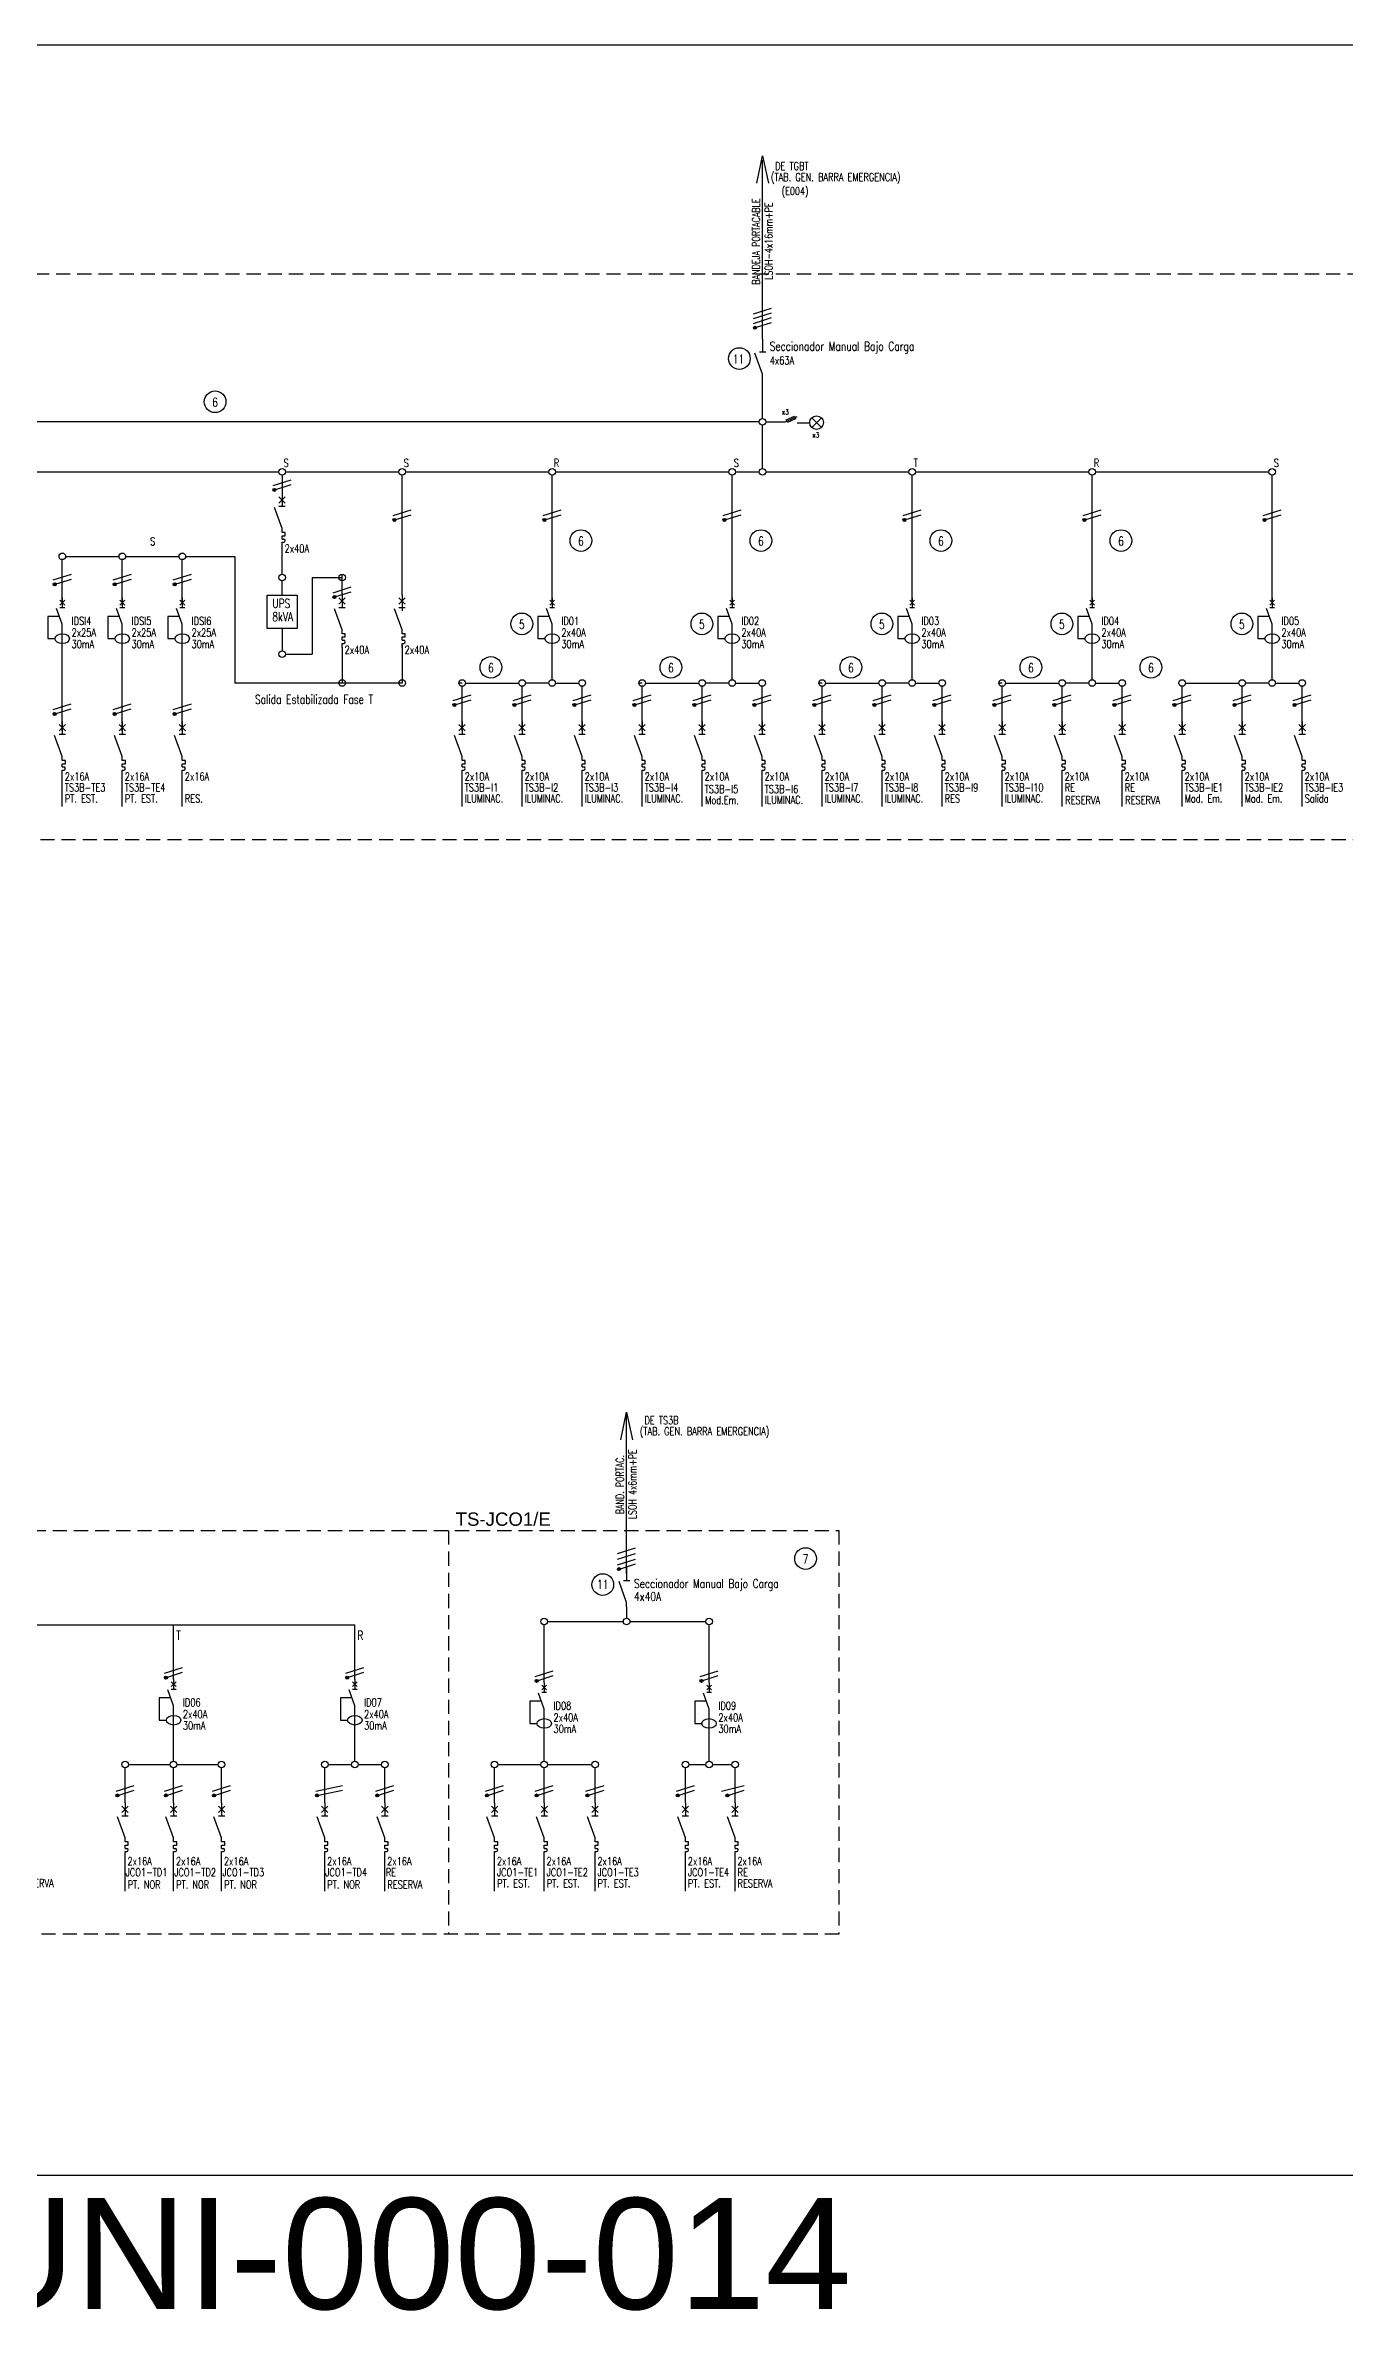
# Model space of a CAD drawing. Extents: x 3521 to 3783, y 1252 to 1654.
# Drawn here: x 3712.4 to 3741.6, y 1546.9 to 1597.9 of the extents above; entities that cross this region are included whole.
import ezdxf
from ezdxf.enums import TextEntityAlignment as Align

# ---------------------------------------------------------------- set-up
doc = ezdxf.new("R2010")
doc.units = 0
doc.linetypes.add('OCJ-ESQUEMAS UNIFILARES-CORREGIDOS IDO-REV.br$0$DASHED', pattern=[19.05, 12.7, -6.35])
for name, color, linetype in [('OCJ-ESQUEMAS UNIFILARES-CORREGIDOS IDO-REV.br$0$00-IE', 1, 'Continuous'), ('OCJ-ESQUEMAS UNIFILARES-CORREGIDOS IDO-REV.br$0$00-IE-CABLES', 10, 'Continuous'), ('OCJ-ESQUEMAS UNIFILARES-CORREGIDOS IDO-REV.br$0$01-ELE-APARATOS', 170, 'Continuous'), ('OCJ-ESQUEMAS UNIFILARES-CORREGIDOS IDO-REV.br$0$ELECTRIC', 4, 'Continuous'), ('OCJ-ESQUEMAS UNIFILARES-CORREGIDOS IDO-REV.br$0$NOMBRE DE PLANOS', 6, 'Continuous'), ('OCJ-ESQUEMAS UNIFILARES-CORREGIDOS IDO-REV.br$0$TEXTO', 7, 'Continuous')]:
    doc.layers.add(name, color=color, linetype=linetype)
doc.styles.add('OCJ-ESQUEMAS UNIFILARES-CORREGIDOS IDO-REV.br$0$ARIAL', font='arial.ttf', dxfattribs={"height": 0.2})
doc.styles.add('OCJ-ESQUEMAS UNIFILARES-CORREGIDOS IDO-REV.br$0$Electricidad', font='ROMANS.SHX', dxfattribs={"width": 0.75, "height": 0.175})
doc.styles.add('OCJ-ESQUEMAS UNIFILARES-CORREGIDOS IDO-REV.br$0$Standard', font='arial.ttf')

# ---------------------------------------------------------------- blocks, each defined once
blk = doc.blocks.new('OCJ-ESQUEMAS UNIFILARES-CORREGIDOS IDO-REV.br$0$Unif-Interruptor-Term')
for p, q in [((0, -1.013), (0.045, -1.013)), ((0, -1.103), (0.045, -1.103))]:
    blk.add_line(p, q)
for points in [[(-0.09, 0.177), (0.09, -0.003)], [(-0.09, -0.003), (0.09, 0.177)], [(0, 0.267), (0, -0.093)], [(0, -0.72), (-0.215, -0.128)], [(-0.09, -0.093), (0.09, -0.093)], [(0, -0.833), (0, -0.72)], [(0, -0.923), (0.09, -0.923), (0.09, -0.833), (0, -0.833)], [(0, -1.013), (0, -0.923)], [(0, -1.215), (0, -1.103)]]:
    blk.add_lwpolyline(points)
blk.add_arc((0.045, -1.058), 0.045, 270, 90)
blk = doc.blocks.new('OCJ-ESQUEMAS UNIFILARES-CORREGIDOS IDO-REV.br$0$Unif-Interruptor-Dif')
for points in [[(-0.068, 0.11), (0.068, -0.025)], [(-0.068, -0.025), (0.068, 0.11)], [(0, 0.177), (0, -0.093)], [(-0.081, -0.343), (-0.405, -0.343), (-0.405, -0.97), (-0.202, -0.97)], [(0, -0.565), (-0.162, -0.121)], [(-0.068, -0.093), (0.068, -0.093)], [(0, -1.308), (0, -0.565)]]:
    blk.add_lwpolyline(points)
blk.add_ellipse((0, -0.97), major_axis=(0.203, 0), ratio=0.670814)
blk = doc.blocks.new('OCJ-ESQUEMAS UNIFILARES-CORREGIDOS IDO-REV.br$0$A$C7AFF483F')
for points in [[(0, 0.09), (-0.172, 0.564)], [(-0.072, 0.592), (0.072, 0.592)], [(0, 0.88), (0, 0.592)], [(0, 0), (0, 0.09)]]:
    blk.add_lwpolyline(points)

msp = doc.modelspace()

# ---------------------------------------------------------------- hatches: boundary and pattern name
at = {"layer": 'OCJ-ESQUEMAS UNIFILARES-CORREGIDOS IDO-REV.br$0$00-IE-CABLES'}
for points in [[(3728.348, 1591.498, 1), (3728.403, 1591.538, 1)], [(3717.538, 1587.851, 1), (3717.593, 1587.891, 1)], [(3720.238, 1587.174, 1), (3720.293, 1587.213, 1)], [(3723.613, 1587.174, 1), (3723.668, 1587.213, 1)], [(3727.663, 1587.174, 1), (3727.718, 1587.213, 1)], [(3731.713, 1587.174, 1), (3731.768, 1587.213, 1)], [(3735.763, 1587.174, 1), (3735.818, 1587.213, 1)], [(3739.813, 1587.174, 1), (3739.868, 1587.213, 1)], [(3712.594, 1585.726, 1), (3712.648, 1585.766, 1)], [(3713.944, 1585.726, 1), (3713.998, 1585.766, 1)], [(3715.294, 1585.726, 1), (3715.348, 1585.766, 1)], [(3718.888, 1585.439, 1), (3718.943, 1585.479, 1)], [(3721.588, 1583.012, 1), (3721.643, 1583.051, 1)], [(3722.938, 1583.012, 1), (3722.993, 1583.051, 1)], [(3724.288, 1583.012, 1), (3724.343, 1583.051, 1)], [(3725.638, 1583.012, 1), (3725.693, 1583.051, 1)], [(3726.988, 1583.012, 1), (3727.043, 1583.051, 1)], [(3728.338, 1583.012, 1), (3728.393, 1583.051, 1)], [(3729.688, 1583.012, 1), (3729.743, 1583.051, 1)], [(3731.038, 1583.012, 1), (3731.093, 1583.051, 1)], [(3732.388, 1583.012, 1), (3732.443, 1583.051, 1)], [(3733.738, 1583.012, 1), (3733.793, 1583.051, 1)], [(3735.088, 1583.012, 1), (3735.143, 1583.051, 1)], [(3736.438, 1583.012, 1), (3736.493, 1583.051, 1)], [(3737.788, 1583.012, 1), (3737.843, 1583.051, 1)], [(3739.138, 1583.012, 1), (3739.193, 1583.051, 1)], [(3740.488, 1583.012, 1), (3740.543, 1583.051, 1)], [(3712.593, 1582.809, 1), (3712.647, 1582.849, 1)], [(3712.593, 1582.809, 1), (3712.647, 1582.849, 1)], [(3713.943, 1582.809, 1), (3713.997, 1582.849, 1)], [(3713.943, 1582.809, 1), (3713.997, 1582.849, 1)], [(3715.293, 1582.809, 1), (3715.347, 1582.849, 1)], [(3715.293, 1582.809, 1), (3715.347, 1582.849, 1)], [(3725.289, 1563.569, 1), (3725.343, 1563.609, 1)], [(3715.098, 1561.13, 1), (3715.152, 1561.169, 1)], [(3719.174, 1561.13, 1), (3719.229, 1561.169, 1)], [(3723.436, 1561.055, 1), (3723.491, 1561.095, 1)], [(3727.145, 1561.055, 1), (3727.2, 1561.095, 1)], [(3714.006, 1558.477, 1), (3714.061, 1558.517, 1)], [(3715.098, 1558.477, 1), (3715.152, 1558.517, 1)], [(3716.176, 1558.477, 1), (3716.231, 1558.517, 1)], [(3718.499, 1558.477, 1), (3718.553, 1558.517, 1)], [(3719.85, 1558.477, 1), (3719.904, 1558.517, 1)], [(3722.319, 1558.477, 1), (3722.373, 1558.517, 1)], [(3723.436, 1558.477, 1), (3723.491, 1558.517, 1)], [(3724.579, 1558.477, 1), (3724.634, 1558.517, 1)], [(3726.612, 1558.477, 1), (3726.667, 1558.517, 1)], [(3727.73, 1558.477, 1), (3727.784, 1558.517, 1)]]:
    msp.add_hatch(color=256, dxfattribs=at).paths.add_polyline_path(points)

# ---------------------------------------------------------------- linework, layer by layer
at = {"layer": 'OCJ-ESQUEMAS UNIFILARES-CORREGIDOS IDO-REV.br$0$00-IE'}
msp.add_line((3728.473, 1589.399), (3693.481, 1589.399), dxfattribs=at)
for points in [[(3728.621, 1589.399), (3729.057, 1589.399), (3729.326, 1589.523)], [(3729.329, 1589.377), (3729.607, 1589.377)]]:
    msp.add_lwpolyline(points, dxfattribs=at)
msp.add_lwpolyline([(3729.081, 1589.445), (3729.262, 1589.528), (3729.289, 1589.47), (3729.108, 1589.387)], close=True, dxfattribs=at)
at = {"layer": 'OCJ-ESQUEMAS UNIFILARES-CORREGIDOS IDO-REV.br$0$00-IE-CABLES'}
for p, q in [((3728.547, 1591.262), (3728.547, 1595.29)), ((3728.547, 1589.473), (3728.547, 1590.382)), ((3728.547, 1588.35), (3728.547, 1589.324)), ((3710.736, 1588.276), (3717.663, 1588.276)), ((3717.737, 1588.201), (3717.737, 1587.645)), ((3717.811, 1588.276), (3720.363, 1588.276)), ((3720.437, 1585.499), (3720.437, 1588.201)), ((3720.511, 1588.276), (3723.738, 1588.276)), ((3723.812, 1585.299), (3723.812, 1588.201)), ((3723.886, 1588.276), (3727.788, 1588.276)), ((3727.862, 1585.299), (3727.862, 1588.201)), ((3727.936, 1588.276), (3728.473, 1588.276)), ((3728.621, 1588.276), (3731.838, 1588.276)), ((3731.912, 1585.299), (3731.912, 1588.201)), ((3731.986, 1588.276), (3735.888, 1588.276)), ((3735.962, 1585.299), (3735.962, 1588.201)), ((3736.036, 1588.276), (3739.938, 1588.276)), ((3740.012, 1585.299), (3740.012, 1588.201)), ((3717.737, 1585.974), (3717.737, 1586.676)), ((3712.792, 1585.299), (3712.792, 1586.301)), ((3712.866, 1586.375), (3714.068, 1586.375)), ((3714.142, 1585.299), (3714.142, 1586.301)), ((3714.216, 1586.375), (3715.418, 1586.375)), ((3715.492, 1585.299), (3715.492, 1586.301)), ((3715.566, 1586.375), (3716.677, 1586.375)), ((3716.677, 1586.375), (3716.677, 1583.525)), ((3717.737, 1585.499), (3717.737, 1585.826)), ((3718.412, 1585.9), (3719.087, 1585.9)), ((3718.412, 1585.9), (3718.412, 1584.174)), ((3719.087, 1585.499), (3719.087, 1585.974)), ((3719.087, 1585.499), (3719.087, 1585.369)), ((3720.437, 1585.499), (3720.437, 1585.151)), ((3717.737, 1584.749), (3717.737, 1584.248)), ((3712.791, 1582.449), (3712.792, 1584.253)), ((3714.141, 1582.449), (3714.142, 1584.253)), ((3715.491, 1582.449), (3715.492, 1584.253)), ((3717.811, 1584.174), (3718.412, 1584.174)), ((3719.087, 1584.327), (3719.087, 1583.525)), ((3720.437, 1584.372), (3720.437, 1583.525)), ((3723.812, 1583.599), (3723.812, 1584.401)), ((3727.862, 1583.599), (3727.862, 1584.401)), ((3731.912, 1583.599), (3731.912, 1584.401)), ((3735.962, 1583.599), (3735.962, 1584.401)), ((3740.012, 1583.599), (3740.012, 1584.401)), ((3720.437, 1583.525), (3716.677, 1583.525)), ((3719.087, 1583.525), (3719.013, 1583.525)), ((3720.437, 1583.525), (3720.363, 1583.525)), ((3720.437, 1583.525), (3720.363, 1583.525)), ((3721.787, 1583.525), (3721.713, 1583.525)), ((3721.861, 1583.525), (3723.063, 1583.525)), ((3723.738, 1583.525), (3723.211, 1583.525)), ((3723.886, 1583.525), (3724.413, 1583.525)), ((3725.837, 1583.525), (3725.763, 1583.525)), ((3725.911, 1583.525), (3727.113, 1583.525)), ((3727.788, 1583.525), (3727.261, 1583.525)), ((3727.936, 1583.525), (3728.463, 1583.525)), ((3729.887, 1583.525), (3729.813, 1583.525)), ((3729.961, 1583.525), (3731.163, 1583.525)), ((3731.838, 1583.525), (3731.311, 1583.525)), ((3731.986, 1583.525), (3732.513, 1583.525)), ((3733.937, 1583.525), (3733.863, 1583.525)), ((3734.011, 1583.525), (3735.213, 1583.525)), ((3735.888, 1583.525), (3735.361, 1583.525)), ((3736.036, 1583.525), (3736.563, 1583.525)), ((3738.061, 1583.525), (3739.263, 1583.525)), ((3739.938, 1583.525), (3739.411, 1583.525)), ((3740.086, 1583.525), (3740.613, 1583.525)), ((3721.787, 1582.449), (3721.787, 1583.451)), ((3723.137, 1582.449), (3723.137, 1583.451)), ((3724.487, 1582.449), (3724.487, 1583.451)), ((3725.837, 1582.449), (3725.837, 1583.451)), ((3727.187, 1582.449), (3727.187, 1583.451)), ((3728.537, 1582.449), (3728.537, 1583.451)), ((3729.887, 1582.449), (3729.887, 1583.451)), ((3731.237, 1582.449), (3731.237, 1583.451)), ((3732.587, 1582.449), (3732.587, 1583.451)), ((3733.937, 1582.449), (3733.937, 1583.451)), ((3735.287, 1582.449), (3735.287, 1583.451)), ((3736.637, 1582.449), (3736.637, 1583.451)), ((3737.987, 1582.449), (3737.987, 1583.451)), ((3739.337, 1582.449), (3739.337, 1583.451)), ((3740.687, 1582.449), (3740.687, 1583.451)), ((3712.791, 1580.748), (3712.791, 1581.55)), ((3714.141, 1580.748), (3714.141, 1581.55)), ((3715.491, 1580.748), (3715.491, 1581.55)), ((3721.787, 1580.748), (3721.787, 1581.55)), ((3723.137, 1580.748), (3723.137, 1581.55)), ((3724.487, 1580.748), (3724.487, 1581.55)), ((3725.837, 1580.748), (3725.837, 1581.55)), ((3727.187, 1580.748), (3727.187, 1581.55)), ((3728.537, 1580.748), (3728.537, 1581.55)), ((3729.887, 1580.748), (3729.887, 1581.55)), ((3731.237, 1580.748), (3731.237, 1581.55)), ((3732.587, 1580.748), (3732.587, 1581.55)), ((3733.937, 1580.748), (3733.937, 1581.55)), ((3735.287, 1580.748), (3735.287, 1581.55)), ((3736.637, 1580.748), (3736.637, 1581.55)), ((3737.987, 1580.748), (3737.987, 1581.55)), ((3739.337, 1580.748), (3739.337, 1581.55)), ((3740.687, 1580.748), (3740.687, 1581.55)), ((3725.489, 1563.481), (3725.489, 1567.118)), ((3725.489, 1562.745), (3725.489, 1562.484)), ((3696.805, 1562.336), (3719.373, 1562.336)), ((3715.296, 1561.109), (3715.296, 1562.336)), ((3719.373, 1561.109), (3719.373, 1562.336)), ((3723.635, 1561.035), (3723.635, 1562.336)), ((3723.708, 1562.41), (3725.415, 1562.41)), ((3725.563, 1562.41), (3727.27, 1562.41)), ((3727.344, 1561.035), (3727.344, 1562.336)), ((3715.296, 1559.267), (3715.296, 1560.069)), ((3719.373, 1559.267), (3719.373, 1560.069)), ((3723.635, 1559.267), (3723.635, 1559.995)), ((3727.344, 1559.267), (3727.344, 1559.995)), ((3714.205, 1558.331), (3714.205, 1559.119)), ((3714.279, 1559.193), (3715.222, 1559.193)), ((3715.296, 1558.331), (3715.296, 1559.119)), ((3715.37, 1559.193), (3716.301, 1559.193)), ((3716.375, 1558.331), (3716.375, 1559.119)), ((3718.697, 1558.331), (3718.697, 1559.119)), ((3718.771, 1559.193), (3719.299, 1559.193)), ((3719.447, 1559.193), (3719.974, 1559.193)), ((3720.048, 1558.331), (3720.048, 1559.119)), ((3722.517, 1558.331), (3722.517, 1559.119)), ((3722.591, 1559.193), (3723.561, 1559.193)), ((3723.635, 1558.331), (3723.635, 1559.119)), ((3723.709, 1559.193), (3724.704, 1559.193)), ((3724.778, 1558.331), (3724.778, 1559.119)), ((3726.811, 1558.331), (3726.811, 1559.119)), ((3726.885, 1559.193), (3727.27, 1559.193)), ((3727.418, 1559.193), (3727.854, 1559.193)), ((3727.928, 1558.331), (3727.928, 1559.119)), ((3714.205, 1556.343), (3714.205, 1557.145)), ((3715.296, 1556.343), (3715.296, 1557.145)), ((3716.375, 1556.343), (3716.375, 1557.145)), ((3718.697, 1556.343), (3718.697, 1557.145)), ((3720.048, 1556.343), (3720.048, 1557.145)), ((3722.517, 1556.343), (3722.517, 1557.145)), ((3723.635, 1556.343), (3723.635, 1557.145)), ((3724.778, 1556.343), (3724.778, 1557.145)), ((3726.811, 1556.343), (3726.811, 1557.145)), ((3727.928, 1556.343), (3727.928, 1557.145))]:
    msp.add_line(p, q, dxfattribs=at)
for points in [[(3728.416, 1594.768), (3728.547, 1595.386), (3728.678, 1594.768)], [(3728.344, 1591.832), (3728.751, 1591.961)], [(3728.344, 1591.724), (3728.751, 1591.853)], [(3728.344, 1591.616), (3728.751, 1591.745)], [(3728.408, 1591.528), (3728.751, 1591.637)], [(3717.533, 1587.969), (3717.94, 1588.098)], [(3717.598, 1587.881), (3717.94, 1587.99)], [(3720.233, 1587.291), (3720.64, 1587.42)], [(3720.298, 1587.204), (3720.64, 1587.312)], [(3723.608, 1587.291), (3724.015, 1587.42)], [(3723.673, 1587.204), (3724.015, 1587.312)], [(3727.658, 1587.291), (3728.065, 1587.42)], [(3727.723, 1587.204), (3728.065, 1587.312)], [(3731.708, 1587.291), (3732.115, 1587.42)], [(3731.773, 1587.204), (3732.115, 1587.312)], [(3735.758, 1587.291), (3736.165, 1587.42)], [(3735.823, 1587.204), (3736.165, 1587.312)], [(3739.808, 1587.291), (3740.215, 1587.42)], [(3739.873, 1587.204), (3740.215, 1587.312)], [(3712.589, 1585.844), (3712.996, 1585.973)], [(3712.653, 1585.756), (3712.996, 1585.865)], [(3713.939, 1585.844), (3714.346, 1585.973)], [(3714.003, 1585.756), (3714.346, 1585.865)], [(3715.289, 1585.844), (3715.696, 1585.973)], [(3715.353, 1585.756), (3715.696, 1585.865)], [(3718.883, 1585.557), (3719.29, 1585.686)], [(3718.948, 1585.469), (3719.29, 1585.578)], [(3712.588, 1582.927), (3712.995, 1583.056)], [(3712.588, 1582.927), (3712.995, 1583.056)], [(3713.938, 1582.927), (3714.345, 1583.056)], [(3713.938, 1582.927), (3714.345, 1583.056)], [(3715.288, 1582.927), (3715.695, 1583.056)], [(3715.288, 1582.927), (3715.695, 1583.056)], [(3721.583, 1583.129), (3721.99, 1583.258)], [(3721.648, 1583.042), (3721.99, 1583.15)], [(3722.933, 1583.129), (3723.34, 1583.258)], [(3722.998, 1583.042), (3723.34, 1583.15)], [(3724.283, 1583.129), (3724.69, 1583.258)], [(3724.348, 1583.042), (3724.69, 1583.15)], [(3725.633, 1583.129), (3726.04, 1583.258)], [(3725.698, 1583.042), (3726.04, 1583.15)], [(3726.983, 1583.129), (3727.39, 1583.258)], [(3727.048, 1583.042), (3727.39, 1583.15)], [(3728.333, 1583.129), (3728.74, 1583.258)], [(3728.398, 1583.042), (3728.74, 1583.15)], [(3729.683, 1583.129), (3730.09, 1583.258)], [(3729.748, 1583.042), (3730.09, 1583.15)], [(3731.033, 1583.129), (3731.44, 1583.258)], [(3731.098, 1583.042), (3731.44, 1583.15)], [(3732.383, 1583.129), (3732.79, 1583.258)], [(3732.448, 1583.042), (3732.79, 1583.15)], [(3733.733, 1583.129), (3734.14, 1583.258)], [(3733.798, 1583.042), (3734.14, 1583.15)], [(3735.083, 1583.129), (3735.49, 1583.258)], [(3735.148, 1583.042), (3735.49, 1583.15)], [(3736.433, 1583.129), (3736.84, 1583.258)], [(3736.498, 1583.042), (3736.84, 1583.15)], [(3737.783, 1583.129), (3738.19, 1583.258)], [(3737.848, 1583.042), (3738.19, 1583.15)], [(3739.133, 1583.129), (3739.54, 1583.258)], [(3739.198, 1583.042), (3739.54, 1583.15)], [(3740.483, 1583.129), (3740.89, 1583.258)], [(3740.548, 1583.042), (3740.89, 1583.15)], [(3712.652, 1582.839), (3712.995, 1582.948)], [(3712.652, 1582.839), (3712.995, 1582.948)], [(3714.002, 1582.839), (3714.345, 1582.948)], [(3714.002, 1582.839), (3714.345, 1582.948)], [(3715.352, 1582.839), (3715.695, 1582.948)], [(3715.352, 1582.839), (3715.695, 1582.948)], [(3725.358, 1566.5), (3725.489, 1567.118), (3725.62, 1566.5)], [(3725.284, 1563.941), (3725.691, 1564.07)], [(3725.284, 1563.814), (3725.691, 1563.943)], [(3725.284, 1563.687), (3725.691, 1563.816)], [(3725.348, 1563.599), (3725.691, 1563.708)], [(3715.093, 1561.247), (3715.5, 1561.376)], [(3715.157, 1561.16), (3715.5, 1561.268)], [(3719.169, 1561.247), (3719.576, 1561.376)], [(3719.234, 1561.16), (3719.576, 1561.268)], [(3723.431, 1561.173), (3723.838, 1561.302)], [(3723.496, 1561.086), (3723.838, 1561.194)], [(3727.14, 1561.173), (3727.547, 1561.302)], [(3727.205, 1561.086), (3727.547, 1561.194)], [(3714.001, 1558.595), (3714.408, 1558.724)], [(3714.066, 1558.507), (3714.408, 1558.616)], [(3715.093, 1558.595), (3715.5, 1558.724)], [(3715.157, 1558.507), (3715.5, 1558.616)], [(3716.171, 1558.595), (3716.578, 1558.724)], [(3716.236, 1558.507), (3716.578, 1558.616)], [(3718.494, 1558.595), (3719.095, 1558.724)], [(3718.558, 1558.507), (3719.095, 1558.616)], [(3719.845, 1558.595), (3720.252, 1558.724)], [(3719.909, 1558.507), (3720.252, 1558.616)], [(3722.314, 1558.595), (3722.721, 1558.724)], [(3722.378, 1558.507), (3722.721, 1558.616)], [(3723.431, 1558.595), (3723.838, 1558.724)], [(3723.496, 1558.507), (3723.838, 1558.616)], [(3724.574, 1558.595), (3724.982, 1558.724)], [(3724.639, 1558.507), (3724.982, 1558.616)], [(3726.607, 1558.595), (3727.014, 1558.724)], [(3726.672, 1558.507), (3727.014, 1558.616)], [(3727.621, 1558.595), (3728.132, 1558.724)], [(3727.789, 1558.507), (3728.132, 1558.616)]]:
    msp.add_lwpolyline(points, dxfattribs=at)
for centre, radius in [((3728.376, 1591.518), 0.0338), ((3728.547, 1589.399), 0.0741), ((3717.737, 1588.276), 0.0741), ((3720.437, 1588.276), 0.0741), ((3723.812, 1588.276), 0.0741), ((3727.862, 1588.276), 0.0741), ((3728.547, 1588.276), 0.0741), ((3731.912, 1588.276), 0.0741), ((3735.962, 1588.276), 0.0741), ((3740.012, 1588.276), 0.0741), ((3717.565, 1587.871), 0.0338), ((3720.265, 1587.194), 0.0338), ((3723.64, 1587.194), 0.0338), ((3727.69, 1587.194), 0.0338), ((3731.74, 1587.194), 0.0338), ((3735.79, 1587.194), 0.0338), ((3739.84, 1587.194), 0.0338), ((3712.792, 1586.375), 0.0741), ((3714.142, 1586.375), 0.0741), ((3715.492, 1586.375), 0.0741), ((3712.621, 1585.746), 0.0338), ((3713.971, 1585.746), 0.0338), ((3715.321, 1585.746), 0.0338), ((3717.737, 1585.9), 0.0741), ((3719.087, 1585.9), 0.0741), ((3718.915, 1585.459), 0.0338), ((3717.737, 1584.174), 0.0741), ((3719.087, 1583.525), 0.0741), ((3720.437, 1583.525), 0.0741), ((3720.437, 1583.525), 0.0741), ((3721.787, 1583.525), 0.0741), ((3723.137, 1583.525), 0.0741), ((3723.812, 1583.525), 0.0741), ((3724.487, 1583.525), 0.0741), ((3725.837, 1583.525), 0.0741), ((3727.187, 1583.525), 0.0741), ((3727.862, 1583.525), 0.0741), ((3728.537, 1583.525), 0.0741), ((3729.887, 1583.525), 0.0741), ((3731.237, 1583.525), 0.0741), ((3731.912, 1583.525), 0.0741), ((3732.587, 1583.525), 0.0741), ((3733.937, 1583.525), 0.0741), ((3735.287, 1583.525), 0.0741), ((3735.962, 1583.525), 0.0741), ((3736.637, 1583.525), 0.0741), ((3737.987, 1583.525), 0.0741), ((3739.337, 1583.525), 0.0741), ((3740.012, 1583.525), 0.0741), ((3740.687, 1583.525), 0.0741), ((3721.615, 1583.031), 0.0338), ((3722.965, 1583.031), 0.0338), ((3724.315, 1583.031), 0.0338), ((3725.665, 1583.031), 0.0338), ((3727.015, 1583.031), 0.0338), ((3728.365, 1583.031), 0.0338), ((3729.715, 1583.031), 0.0338), ((3731.065, 1583.031), 0.0338), ((3732.415, 1583.031), 0.0338), ((3733.765, 1583.031), 0.0338), ((3735.115, 1583.031), 0.0338), ((3736.465, 1583.031), 0.0338), ((3737.815, 1583.031), 0.0338), ((3739.165, 1583.031), 0.0338), ((3740.515, 1583.031), 0.0338), ((3712.62, 1582.829), 0.0338), ((3712.62, 1582.829), 0.0338), ((3713.97, 1582.829), 0.0338), ((3713.97, 1582.829), 0.0338), ((3715.32, 1582.829), 0.0338), ((3715.32, 1582.829), 0.0338), ((3725.316, 1563.589), 0.0338), ((3723.635, 1562.41), 0.0741), ((3725.489, 1562.41), 0.0741), ((3727.344, 1562.41), 0.0741), ((3715.125, 1561.149), 0.0338), ((3719.202, 1561.149), 0.0338), ((3723.463, 1561.075), 0.0338), ((3727.172, 1561.075), 0.0338), ((3714.205, 1559.193), 0.0741), ((3715.296, 1559.193), 0.0741), ((3716.375, 1559.193), 0.0741), ((3718.697, 1559.193), 0.0741), ((3719.373, 1559.193), 0.0741), ((3720.048, 1559.193), 0.0741), ((3722.517, 1559.193), 0.0741), ((3723.635, 1559.193), 0.0741), ((3724.778, 1559.193), 0.0741), ((3726.811, 1559.193), 0.0741), ((3727.344, 1559.193), 0.0741), ((3727.928, 1559.193), 0.0741), ((3714.033, 1558.497), 0.0338), ((3715.125, 1558.497), 0.0338), ((3716.203, 1558.497), 0.0338), ((3718.526, 1558.497), 0.0338), ((3719.877, 1558.497), 0.0338), ((3722.346, 1558.497), 0.0338), ((3723.463, 1558.497), 0.0338), ((3724.607, 1558.497), 0.0338), ((3726.64, 1558.497), 0.0338), ((3727.757, 1558.497), 0.0338)]:
    msp.add_circle(centre, radius, dxfattribs=at)
at = {"layer": 'OCJ-ESQUEMAS UNIFILARES-CORREGIDOS IDO-REV.br$0$01-ELE-APARATOS'}
for p, q in [((3729.871, 1589.274), (3729.653, 1589.492)), ((3729.653, 1589.274), (3729.871, 1589.492))]:
    msp.add_line(p, q, dxfattribs=at)
msp.add_lwpolyline([(3718.074, 1584.749), (3717.399, 1584.749), (3717.399, 1585.499), (3718.074, 1585.499)], close=True, dxfattribs=at)
msp.add_circle((3729.762, 1589.383), 0.154, dxfattribs=at)
at = {"layer": 'OCJ-ESQUEMAS UNIFILARES-CORREGIDOS IDO-REV.br$0$ELECTRIC', "linetype": 'OCJ-ESQUEMAS UNIFILARES-CORREGIDOS IDO-REV.br$0$DASHED', "ltscale": 0.025}
for points in [[(3690.867, 1580.005), (3774.406, 1580.005), (3774.406, 1592.724), (3690.867, 1592.724)], [(3691.622, 1564.461), (3730.263, 1564.461), (3730.263, 1555.376), (3691.622, 1555.376)]]:
    msp.add_lwpolyline(points, close=True, dxfattribs=at)
msp.add_lwpolyline([(3721.478, 1564.461), (3721.478, 1555.376)], dxfattribs=at)
at = {"layer": 'OCJ-ESQUEMAS UNIFILARES-CORREGIDOS IDO-REV.br$0$NOMBRE DE PLANOS'}
msp.add_lwpolyline([(3687.332, 1549.955), (3777.803, 1549.955), (3777.803, 1597.872), (3687.332, 1597.872)], close=True, dxfattribs=at)
at = {"layer": 'OCJ-ESQUEMAS UNIFILARES-CORREGIDOS IDO-REV.br$0$TEXTO'}
for centre in [(3728.025, 1590.825), (3716.229, 1589.853), (3724.46, 1586.728), (3728.51, 1586.728), (3732.56, 1586.728), (3736.61, 1586.728), (3723.131, 1584.854), (3727.181, 1584.854), (3731.231, 1584.854), (3735.281, 1584.854), (3739.331, 1584.854), (3722.435, 1583.878), (3726.485, 1583.878), (3730.535, 1583.878), (3734.585, 1583.878), (3737.285, 1583.878), (3729.515, 1563.827), (3724.951, 1563.241)]:
    msp.add_circle(centre, 0.244, dxfattribs=at)

# ---------------------------------------------------------------- block references
at = {"layer": 'OCJ-ESQUEMAS UNIFILARES-CORREGIDOS IDO-REV.br$0$01-ELE-APARATOS'}
for p in [(3728.547, 1590.382), (3725.489, 1562.745)]:
    msp.add_blockref('OCJ-ESQUEMAS UNIFILARES-CORREGIDOS IDO-REV.br$0$A$C7AFF483F', p, dxfattribs=at)
at = {"layer": 'OCJ-ESQUEMAS UNIFILARES-CORREGIDOS IDO-REV.br$0$01-ELE-APARATOS', "xscale": 0.7999999999999546, "yscale": 0.7999999999999546, "zscale": 0.7999999999999546}
for name, p in [('OCJ-ESQUEMAS UNIFILARES-CORREGIDOS IDO-REV.br$0$Unif-Interruptor-Term', (3717.737, 1587.575)), ('OCJ-ESQUEMAS UNIFILARES-CORREGIDOS IDO-REV.br$0$Unif-Interruptor-Dif', (3712.792, 1585.299)), ('OCJ-ESQUEMAS UNIFILARES-CORREGIDOS IDO-REV.br$0$Unif-Interruptor-Dif', (3714.142, 1585.299)), ('OCJ-ESQUEMAS UNIFILARES-CORREGIDOS IDO-REV.br$0$Unif-Interruptor-Dif', (3715.492, 1585.299)), ('OCJ-ESQUEMAS UNIFILARES-CORREGIDOS IDO-REV.br$0$Unif-Interruptor-Term', (3719.087, 1585.299)), ('OCJ-ESQUEMAS UNIFILARES-CORREGIDOS IDO-REV.br$0$Unif-Interruptor-Term', (3720.437, 1585.299)), ('OCJ-ESQUEMAS UNIFILARES-CORREGIDOS IDO-REV.br$0$Unif-Interruptor-Dif', (3723.812, 1585.299)), ('OCJ-ESQUEMAS UNIFILARES-CORREGIDOS IDO-REV.br$0$Unif-Interruptor-Dif', (3727.862, 1585.299)), ('OCJ-ESQUEMAS UNIFILARES-CORREGIDOS IDO-REV.br$0$Unif-Interruptor-Dif', (3731.912, 1585.299)), ('OCJ-ESQUEMAS UNIFILARES-CORREGIDOS IDO-REV.br$0$Unif-Interruptor-Dif', (3735.962, 1585.299)), ('OCJ-ESQUEMAS UNIFILARES-CORREGIDOS IDO-REV.br$0$Unif-Interruptor-Dif', (3740.012, 1585.299)), ('OCJ-ESQUEMAS UNIFILARES-CORREGIDOS IDO-REV.br$0$Unif-Interruptor-Term', (3712.791, 1582.449)), ('OCJ-ESQUEMAS UNIFILARES-CORREGIDOS IDO-REV.br$0$Unif-Interruptor-Term', (3714.141, 1582.449)), ('OCJ-ESQUEMAS UNIFILARES-CORREGIDOS IDO-REV.br$0$Unif-Interruptor-Term', (3715.491, 1582.449)), ('OCJ-ESQUEMAS UNIFILARES-CORREGIDOS IDO-REV.br$0$Unif-Interruptor-Term', (3721.787, 1582.449)), ('OCJ-ESQUEMAS UNIFILARES-CORREGIDOS IDO-REV.br$0$Unif-Interruptor-Term', (3723.137, 1582.449)), ('OCJ-ESQUEMAS UNIFILARES-CORREGIDOS IDO-REV.br$0$Unif-Interruptor-Term', (3724.487, 1582.449)), ('OCJ-ESQUEMAS UNIFILARES-CORREGIDOS IDO-REV.br$0$Unif-Interruptor-Term', (3725.837, 1582.449)), ('OCJ-ESQUEMAS UNIFILARES-CORREGIDOS IDO-REV.br$0$Unif-Interruptor-Term', (3727.187, 1582.449)), ('OCJ-ESQUEMAS UNIFILARES-CORREGIDOS IDO-REV.br$0$Unif-Interruptor-Term', (3728.537, 1582.449)), ('OCJ-ESQUEMAS UNIFILARES-CORREGIDOS IDO-REV.br$0$Unif-Interruptor-Term', (3729.887, 1582.449)), ('OCJ-ESQUEMAS UNIFILARES-CORREGIDOS IDO-REV.br$0$Unif-Interruptor-Term', (3731.237, 1582.449)), ('OCJ-ESQUEMAS UNIFILARES-CORREGIDOS IDO-REV.br$0$Unif-Interruptor-Term', (3732.587, 1582.449)), ('OCJ-ESQUEMAS UNIFILARES-CORREGIDOS IDO-REV.br$0$Unif-Interruptor-Term', (3733.937, 1582.449)), ('OCJ-ESQUEMAS UNIFILARES-CORREGIDOS IDO-REV.br$0$Unif-Interruptor-Term', (3735.287, 1582.449)), ('OCJ-ESQUEMAS UNIFILARES-CORREGIDOS IDO-REV.br$0$Unif-Interruptor-Term', (3736.637, 1582.449)), ('OCJ-ESQUEMAS UNIFILARES-CORREGIDOS IDO-REV.br$0$Unif-Interruptor-Term', (3737.987, 1582.449)), ('OCJ-ESQUEMAS UNIFILARES-CORREGIDOS IDO-REV.br$0$Unif-Interruptor-Term', (3739.337, 1582.449)), ('OCJ-ESQUEMAS UNIFILARES-CORREGIDOS IDO-REV.br$0$Unif-Interruptor-Term', (3740.687, 1582.449)), ('OCJ-ESQUEMAS UNIFILARES-CORREGIDOS IDO-REV.br$0$Unif-Interruptor-Dif', (3715.296, 1560.967)), ('OCJ-ESQUEMAS UNIFILARES-CORREGIDOS IDO-REV.br$0$Unif-Interruptor-Dif', (3719.373, 1560.967)), ('OCJ-ESQUEMAS UNIFILARES-CORREGIDOS IDO-REV.br$0$Unif-Interruptor-Dif', (3723.635, 1560.893)), ('OCJ-ESQUEMAS UNIFILARES-CORREGIDOS IDO-REV.br$0$Unif-Interruptor-Dif', (3727.344, 1560.893)), ('OCJ-ESQUEMAS UNIFILARES-CORREGIDOS IDO-REV.br$0$Unif-Interruptor-Term', (3714.205, 1558.117)), ('OCJ-ESQUEMAS UNIFILARES-CORREGIDOS IDO-REV.br$0$Unif-Interruptor-Term', (3715.296, 1558.117)), ('OCJ-ESQUEMAS UNIFILARES-CORREGIDOS IDO-REV.br$0$Unif-Interruptor-Term', (3716.375, 1558.117)), ('OCJ-ESQUEMAS UNIFILARES-CORREGIDOS IDO-REV.br$0$Unif-Interruptor-Term', (3718.697, 1558.117)), ('OCJ-ESQUEMAS UNIFILARES-CORREGIDOS IDO-REV.br$0$Unif-Interruptor-Term', (3720.048, 1558.117)), ('OCJ-ESQUEMAS UNIFILARES-CORREGIDOS IDO-REV.br$0$Unif-Interruptor-Term', (3722.517, 1558.117)), ('OCJ-ESQUEMAS UNIFILARES-CORREGIDOS IDO-REV.br$0$Unif-Interruptor-Term', (3723.635, 1558.117)), ('OCJ-ESQUEMAS UNIFILARES-CORREGIDOS IDO-REV.br$0$Unif-Interruptor-Term', (3724.778, 1558.117)), ('OCJ-ESQUEMAS UNIFILARES-CORREGIDOS IDO-REV.br$0$Unif-Interruptor-Term', (3726.811, 1558.117)), ('OCJ-ESQUEMAS UNIFILARES-CORREGIDOS IDO-REV.br$0$Unif-Interruptor-Term', (3727.928, 1558.117))]:
    msp.add_blockref(name, p, dxfattribs=at)

# ---------------------------------------------------------------- texts
at = {"layer": 'OCJ-ESQUEMAS UNIFILARES-CORREGIDOS IDO-REV.br$0$NOMBRE DE PLANOS', "insert": (3689.99, 1549.441), "char_height": 2.5, "attachment_point": 1, "style": 'OCJ-ESQUEMAS UNIFILARES-CORREGIDOS IDO-REV.br$0$Standard'}
msp.add_mtext_dynamic_manual_height_columns('OCJ-DE-IEL-UNI-000-014', width=92.70233, gutter_width=12.5, heights=[0], dxfattribs=at)
at = {"layer": 'OCJ-ESQUEMAS UNIFILARES-CORREGIDOS IDO-REV.br$0$TEXTO', "style": 'OCJ-ESQUEMAS UNIFILARES-CORREGIDOS IDO-REV.br$0$Electricidad', "width": 0.75}
for s, height, p in [('DE TGBT', 0.18, (3728.829, 1595.066)), ('(TAB. GEN. BARRA EMERGENCIA)', 0.18, (3728.735, 1594.818)), ('Seccionador Manual Bajo Carga', 0.2, (3728.708, 1591.002)), ('11', 0.2, (3727.877, 1590.715)), ('4x63A', 0.18, (3728.708, 1590.692)), ('6', 0.2, (3716.165, 1589.743)), ('x3', 0.1118, (3728.983, 1589.566)), ('x3', 0.1118, (3729.669, 1589.048)), ('S', 0.18, (3717.771, 1588.387)), ('S', 0.18, (3720.473, 1588.387)), ('R', 0.18, (3723.848, 1588.387)), ('S', 0.18, (3727.898, 1588.387)), ('T', 0.18, (3731.948, 1588.387)), ('R', 0.18, (3735.998, 1588.387)), ('S', 0.18, (3740.048, 1588.387)), ('S', 0.18, (3714.767, 1586.622)), ('2x40A', 0.18, (3717.794, 1586.459)), ('6', 0.2, (3724.396, 1586.618)), ('6', 0.2, (3728.446, 1586.618)), ('6', 0.2, (3732.496, 1586.618)), ('6', 0.2, (3736.546, 1586.618)), ('8kVA', 0.2, (3717.516, 1584.918)), ('UPS ', 0.2, (3717.516, 1585.216)), ('2x25A', 0.18, (3713.001, 1584.569)), ('IDSI4', 0.18, (3713.001, 1584.833)), ('2x25A', 0.18, (3714.351, 1584.569)), ('IDSI5', 0.18, (3714.351, 1584.833)), ('2x25A', 0.18, (3715.701, 1584.569)), ('IDSI6', 0.18, (3715.701, 1584.833)), ('5', 0.2, (3723.067, 1584.744)), ('2x40A', 0.18, (3724.021, 1584.569)), ('ID01', 0.18, (3724.021, 1584.833)), ('5', 0.2, (3727.117, 1584.744)), ('2x40A', 0.18, (3728.071, 1584.569)), ('ID02', 0.18, (3728.071, 1584.833)), ('5', 0.2, (3731.167, 1584.744)), ('2x40A', 0.18, (3732.121, 1584.569)), ('ID03', 0.18, (3732.121, 1584.833)), ('5', 0.2, (3735.217, 1584.744)), ('2x40A', 0.18, (3736.171, 1584.569)), ('ID04', 0.18, (3736.171, 1584.833)), ('5', 0.2, (3739.267, 1584.744)), ('2x40A', 0.18, (3740.221, 1584.569)), ('ID05', 0.18, (3740.221, 1584.833)), ('30mA', 0.18, (3713.001, 1584.312)), ('30mA', 0.18, (3714.351, 1584.312)), ('30mA', 0.18, (3715.701, 1584.312)), ('2x40A', 0.18, (3719.144, 1584.183)), ('2x40A', 0.18, (3720.494, 1584.183)), ('30mA', 0.18, (3724.021, 1584.312)), ('30mA', 0.18, (3728.071, 1584.312)), ('30mA', 0.18, (3732.121, 1584.312)), ('30mA', 0.18, (3736.171, 1584.312)), ('30mA', 0.18, (3740.221, 1584.312)), ('6', 0.2, (3722.371, 1583.768)), ('6', 0.2, (3726.421, 1583.768)), ('6', 0.2, (3730.471, 1583.768)), ('6', 0.2, (3734.521, 1583.768)), ('6', 0.2, (3737.221, 1583.768)), ('Salida Estabilizada Fase T', 0.2, (3717.127, 1583.057)), ('2x16A', 0.18, (3712.848, 1581.333)), ('2x16A', 0.18, (3714.198, 1581.333)), ('2x16A', 0.18, (3715.548, 1581.333)), ('2x10A', 0.18, (3721.844, 1581.333)), ('2x10A', 0.18, (3723.194, 1581.333)), ('2x10A', 0.18, (3724.544, 1581.333)), ('2x10A', 0.18, (3725.894, 1581.333)), ('2x10A', 0.18, (3727.244, 1581.333)), ('2x10A', 0.18, (3728.594, 1581.333)), ('2x10A', 0.18, (3729.944, 1581.333)), ('2x10A', 0.18, (3731.294, 1581.333)), ('2x10A', 0.18, (3732.644, 1581.333)), ('2x10A', 0.18, (3733.994, 1581.333)), ('2x10A', 0.18, (3735.344, 1581.333)), ('2x10A', 0.18, (3736.694, 1581.333)), ('2x10A', 0.18, (3738.044, 1581.333)), ('2x10A', 0.18, (3739.394, 1581.333)), ('2x10A', 0.18, (3740.744, 1581.333)), ('TS3B-TE3', 0.18, (3712.848, 1581.084)), ('PT. EST.', 0.18, (3712.848, 1580.836)), ('TS3B-TE4', 0.18, (3714.198, 1581.084)), ('PT. EST.', 0.18, (3714.198, 1580.836)), ('RES.', 0.18, (3715.548, 1580.836)), ('TS3B-I1', 0.18, (3721.844, 1581.084)), ('ILUMINAC.', 0.18, (3721.844, 1580.836)), ('TS3B-I2', 0.18, (3723.194, 1581.084)), ('ILUMINAC.', 0.18, (3723.194, 1580.836)), ('TS3B-I3', 0.18, (3724.544, 1581.084)), ('ILUMINAC.', 0.18, (3724.544, 1580.836)), ('TS3B-I4', 0.18, (3725.894, 1581.084)), ('ILUMINAC.', 0.18, (3725.894, 1580.836)), ('TS3B-I5', 0.18, (3727.244, 1581.048)), ('Mod.Em.', 0.18, (3727.257, 1580.801)), ('TS3B-I6', 0.18, (3728.594, 1581.048)), ('ILUMINAC.', 0.18, (3728.594, 1580.807)), ('TS3B-I7', 0.18, (3729.944, 1581.084)), ('ILUMINAC.', 0.18, (3729.944, 1580.836)), ('TS3B-I8', 0.18, (3731.294, 1581.084)), ('ILUMINAC.', 0.18, (3731.294, 1580.836)), ('TS3B-I9', 0.18, (3732.644, 1581.084)), ('RES', 0.18, (3732.644, 1580.836)), ('TS3B-I10', 0.18, (3733.994, 1581.084)), ('ILUMINAC.', 0.18, (3733.994, 1580.836)), ('RE', 0.18, (3735.344, 1581.084)), ('RESERVA', 0.18, (3735.357, 1580.801)), ('RE', 0.18, (3736.694, 1581.084)), ('RESERVA', 0.18, (3736.707, 1580.801)), ('TS3B-IE1', 0.18, (3738.044, 1581.084)), ('Mod. Em.', 0.18, (3738.044, 1580.836)), ('TS3B-IE2', 0.18, (3739.394, 1581.084)), ('Mod. Em.', 0.18, (3739.394, 1580.836)), ('TS3B-IE3', 0.18, (3740.744, 1581.084)), ('Salida', 0.18, (3740.744, 1580.836)), ('(TAB. GEN. BARRA EMERGENCIA)', 0.18, (3725.783, 1566.6)), ('DE TS3B', 0.18, (3725.889, 1566.848)), ('7', 0.2, (3729.451, 1563.717)), ('11', 0.2, (3724.823, 1563.146)), ('Seccionador Manual Bajo Carga', 0.2, (3725.656, 1563.165)), ('4x40A', 0.2, (3725.656, 1562.874)), ('T', 0.2, (3715.354, 1561.998)), ('R', 0.2, (3719.43, 1561.998)), ('ID06', 0.18, (3715.505, 1560.501)), ('ID07', 0.18, (3719.582, 1560.501)), ('ID08', 0.18, (3723.844, 1560.427)), ('ID09', 0.18, (3727.553, 1560.427)), ('2x40A', 0.18, (3715.505, 1560.237)), ('30mA', 0.18, (3715.505, 1559.98)), ('2x40A', 0.18, (3719.582, 1560.237)), ('30mA', 0.18, (3719.582, 1559.98)), ('2x40A', 0.18, (3723.844, 1560.163)), ('30mA', 0.18, (3723.844, 1559.906)), ('2x40A', 0.18, (3727.553, 1560.163)), ('30mA', 0.18, (3727.553, 1559.906)), ('2x16A', 0.18, (3714.258, 1556.927)), ('2x16A', 0.18, (3715.349, 1556.927)), ('2x16A', 0.18, (3716.428, 1556.927)), ('2x16A', 0.18, (3718.75, 1556.927)), ('2x16A', 0.18, (3720.101, 1556.927)), ('2x16A', 0.18, (3722.57, 1556.927)), ('2x16A', 0.18, (3723.687, 1556.927)), ('2x16A', 0.18, (3724.831, 1556.927)), ('2x16A', 0.18, (3726.864, 1556.927)), ('2x16A', 0.18, (3727.981, 1556.927)), ('RESERVA', 0.18, (3711.811, 1556.433)), ('JCO1-TD1', 0.18, (3714.219, 1556.679)), ('PT. NOR', 0.18, (3714.262, 1556.402)), ('JCO1-TD2', 0.18, (3715.312, 1556.679)), ('PT. NOR', 0.18, (3715.353, 1556.402)), ('JCO1-TD3', 0.18, (3716.396, 1556.679)), ('PT. NOR', 0.18, (3716.432, 1556.402)), ('JCO1-TD4', 0.18, (3718.712, 1556.679)), ('PT. NOR', 0.18, (3718.754, 1556.402)), ('RE', 0.18, (3720.07, 1556.679)), ('RESERVA', 0.18, (3720.105, 1556.402)), ('JCO1-TE1', 0.18, (3722.574, 1556.679)), ('PT. EST.', 0.18, (3722.574, 1556.43)), ('JCO1-TE2', 0.18, (3723.692, 1556.679)), ('PT. EST.', 0.18, (3723.692, 1556.43)), ('JCO1-TE3', 0.18, (3724.835, 1556.679)), ('PT. EST.', 0.18, (3724.835, 1556.43)), ('JCO1-TE4', 0.18, (3726.868, 1556.679)), ('PT. EST.', 0.18, (3726.868, 1556.43)), ('RE', 0.18, (3727.985, 1556.679)), ('RESERVA', 0.18, (3727.985, 1556.43))]:
    msp.add_text(s, height=height, dxfattribs=at).set_placement(p)
for s, p in [('BANDEJA PORTACABLE', (3728.488, 1593.456)), ('LSOH-4x16mm+PE', (3728.771, 1593.466)), ('LSOH 4x6mm+PE', (3725.708, 1565.498)), ('BAND. PORTAC.', (3725.424, 1565.49))]:
    msp.add_text(s, height=0.175, rotation=90, dxfattribs=at).set_placement(p, align=Align.CENTER)
msp.add_text('(E004)', height=0.175, dxfattribs=at).set_placement((3729.278, 1594.505), align=Align.CENTER)
at = {"layer": 'OCJ-ESQUEMAS UNIFILARES-CORREGIDOS IDO-REV.br$0$TEXTO', "style": 'OCJ-ESQUEMAS UNIFILARES-CORREGIDOS IDO-REV.br$0$ARIAL'}
msp.add_text('TS-JCO1/E', height=0.3, dxfattribs=at).set_placement((3721.641, 1564.564))

doc.saveas('drawing.dxf')
